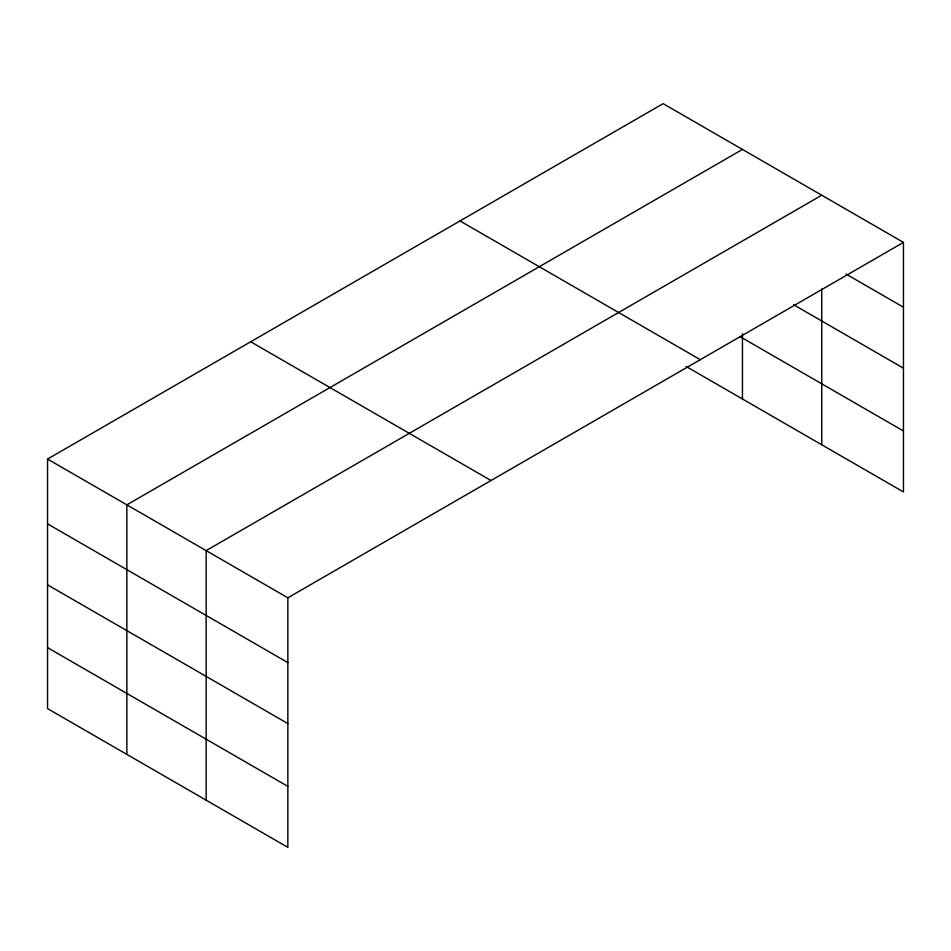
<?xml version="1.0" encoding="UTF-8"?>
<svg xmlns="http://www.w3.org/2000/svg" width="951" height="951" viewBox="0 0 951 951"><rect width="100%" height="100%" fill="white"/><g stroke="black" fill="none" stroke-linecap="round" stroke-linejoin="round"><path stroke-width="1.43" d="M821.747 289.068L821.747 444.771M686.158 366.492L903.45 491.94L903.45 242.398L663.144 103.647L47.55 459.06L47.55 708.602L287.856 847.353L287.856 597.799L47.55 459.06M742.446 149.438L126.852 504.838L126.852 754.393M821.747 195.217L206.153 550.629L206.153 800.171M287.856 597.799L903.45 242.398M845.998 274.043L903.45 307.209M793.61 304.748L903.45 368.168M739.878 336.547L903.45 430.981M459.999 220.941L700.305 359.68M250.695 341.778L491.001 480.517M47.55 523.87L287.856 662.621M47.55 584.841L287.856 723.58M47.55 647.643L287.856 786.382M742.446 333.646L742.446 398.98"/></g></svg>
